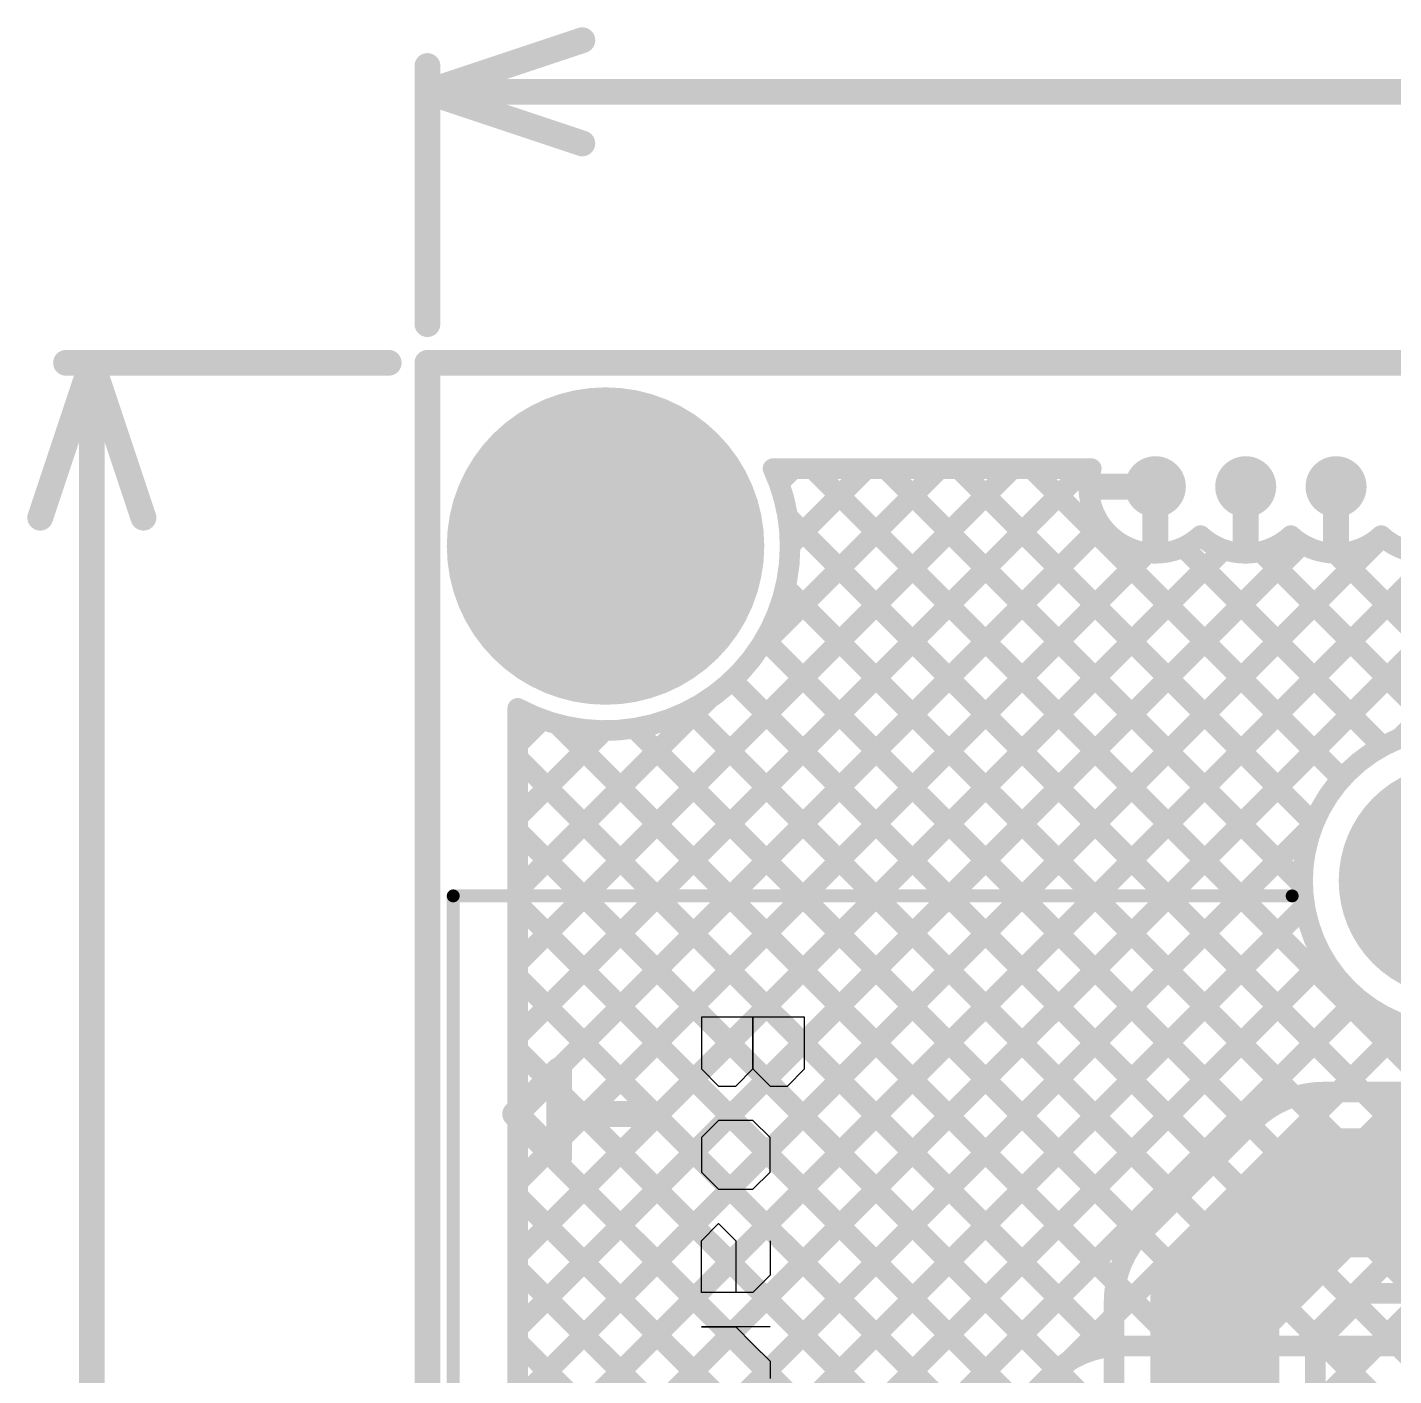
# Model space of a CAD drawing. Header units: millimetres. Extents: x 0.84 to 4.46, y 0.99 to 2.92.
# Drawn here: x 0.845 to 1.374, y 2.403 to 2.925 of the extents above; entities that cross this region are included whole.
import ezdxf

# ---------------------------------------------------------------- set-up
doc = ezdxf.new("R2010")
doc.units = ezdxf.units.MM
doc.header["$MEASUREMENT"] = 0
for name, color, linetype in [('BottomLayer', 5, 'Continuous'), ('BottomSolder', 6, 'Continuous'), ('Mechanical1', 6, 'Continuous'), ('Mechanical2', 216, 'Continuous'), ('MultiLayer', 9, 'Continuous'), ('PadHoleLayer', 156, 'Continuous'), ('TopLayer', 1, 'Continuous'), ('TopOverlay', 2, 'Continuous'), ('TopSolder', 216, 'Continuous'), ('ViaHoleLayer', 16, 'Continuous')]:
    doc.layers.add(name, color=color, linetype=linetype)

# ---------------------------------------------------------------- blocks, each defined once
blk = doc.blocks.new('292303_1_51')
at = {"layer": 'PadHoleLayer', "const_width": 0.04528}
blk.add_lwpolyline([(-0.1435, -0.10669, 1), (-0.09823, -0.10669, 1)], format="xyb", close=True, dxfattribs=at)
at = {"layer": 'TopOverlay'}
for p, q in [((-0.068, -0.35889), (-0.068, -0.39888)), ((-0.04801, -0.35889), (-0.068, -0.35889)), ((-0.04134, -0.36556), (-0.04801, -0.35889)), ((-0.04134, -0.37222), (-0.04134, -0.36556)), ((-0.04801, -0.37889), (-0.04134, -0.37222)), ((-0.02135, -0.37222), (-0.02801, -0.37889)), ((-0.00802, -0.37222), (-0.02135, -0.37222)), ((-0.00135, -0.37889), (-0.00802, -0.37222)), ((0.01864, -0.37222), (0.03197, -0.37222)), ((0.03197, -0.37222), (0.03863, -0.37889)), ((0.05196, -0.37222), (0.05196, -0.39888)), ((0.05863, -0.37889), (0.06529, -0.37222)), ((0.06529, -0.37222), (0.07195, -0.37222)), ((-0.04801, -0.37889), (-0.068, -0.37889)), ((-0.068, -0.37889), (-0.04801, -0.37889)), ((-0.04134, -0.38555), (-0.04801, -0.37889)), ((-0.02801, -0.37889), (-0.02801, -0.39222)), ((-0.00135, -0.39222), (-0.00135, -0.37889)), ((0.03863, -0.37889), (0.03863, -0.39888)), ((0.05196, -0.38555), (0.05863, -0.37889)), ((-0.04134, -0.39222), (-0.04134, -0.38555)), ((0.01197, -0.39222), (0.01864, -0.38555)), ((0.01864, -0.38555), (0.03863, -0.38555)), ((0.05196, -0.39888), (0.05196, -0.38555)), ((-0.04801, -0.39888), (-0.04134, -0.39222)), ((-0.02801, -0.39222), (-0.02135, -0.39888)), ((-0.00802, -0.39888), (-0.00135, -0.39222)), ((0.01864, -0.39888), (0.01197, -0.39222)), ((-0.068, -0.39888), (-0.04801, -0.39888)), ((-0.02135, -0.39888), (-0.00802, -0.39888)), ((0.03863, -0.39888), (0.01864, -0.39888))]:
    blk.add_line(p, q, dxfattribs=at)
for points, const_width in [([(-0.115, -0.495), (-0.115, -0.17)], 0.005), ([(-0.0305, -0.454), (-0.0305, -0.424)], 0.01), ([(-0.0305, -0.471), (-0.0475, -0.454)], 0.01), ([(-0.0305, -0.454), (-0.0475, -0.454)], 0.01), ([(-0.0135, -0.454), (-0.0305, -0.454)], 0.01), ([(-0.0305, -0.471), (-0.0145, -0.455)], 0.01), ([(0.395, -0.495), (-0.115, -0.495)], 0.005)]:
    blk.add_lwpolyline(points, dxfattribs=dict(at, const_width=const_width))
for points, const_width in [([(-0.11625, -0.17, 1), (-0.11375, -0.17, 1)], 0.0025), ([(-0.033, -0.424, 1), (-0.028, -0.424, 1)], 0.005), ([(-0.05, -0.454, 1), (-0.045, -0.454, 1)], 0.005), ([(-0.05, -0.454, 1), (-0.045, -0.454, 1)], 0.005), ([(-0.033, -0.454, 1), (-0.028, -0.454, 1)], 0.005), ([(-0.033, -0.454, 1), (-0.028, -0.454, 1)], 0.005), ([(-0.033, -0.454, 1), (-0.028, -0.454, 1)], 0.005), ([(-0.016, -0.454, 1), (-0.011, -0.454, 1)], 0.005), ([(-0.017, -0.455, 1), (-0.012, -0.455, 1)], 0.005), ([(-0.033, -0.471, 1), (-0.028, -0.471, 1)], 0.005), ([(-0.033, -0.471, 1), (-0.028, -0.471, 1)], 0.005), ([(-0.11625, -0.495, 1), (-0.11375, -0.495, 1)], 0.0025), ([(-0.11625, -0.495, 1), (-0.11375, -0.495, 1)], 0.0025)]:
    blk.add_lwpolyline(points, format="xyb", close=True, dxfattribs=dict(at, const_width=const_width))

msp = doc.modelspace()

# ---------------------------------------------------------------- linework, layer by layer
at = {"layer": 'BottomLayer'}
for points, const_width in [([(1.04025, 2.724, 1), (1.09775, 2.724, 1)], 0.0575), ([(1.1319, 2.754, 1), (1.1359, 2.754, 1)], 0.004), ([(1.1319, 2.754, 1), (1.1359, 2.754, 1)], 0.004), ([(1.13979, 2.754, 1), (1.14379, 2.754, 1)], 0.004), ([(1.14723, 2.754, 1), (1.15123, 2.754, 1)], 0.004), ([(1.16808, 2.754, 1), (1.17208, 2.754, 1)], 0.004), ([(1.17552, 2.754, 1), (1.17952, 2.754, 1)], 0.004), ([(1.19636, 2.754, 1), (1.20036, 2.754, 1)], 0.004), ([(1.2038, 2.754, 1), (1.2078, 2.754, 1)], 0.004), ([(1.22465, 2.754, 1), (1.22865, 2.754, 1)], 0.004), ([(1.23208, 2.754, 1), (1.23608, 2.754, 1)], 0.004), ([(1.25293, 2.754, 1), (1.25693, 2.754, 1)], 0.004), ([(1.25516, 2.754, 1), (1.25916, 2.754, 1)], 0.004), ([(1.25516, 2.754, 1), (1.25916, 2.754, 1)], 0.004), ([(1.27609, 2.747, 1), (1.28791, 2.747, 1)], 0.01181), ([(1.31109, 2.747, 1), (1.32291, 2.747, 1)], 0.01181), ([(1.34609, 2.747, 1), (1.35791, 2.747, 1)], 0.01181), ([(1.1342, 2.74841, 1), (1.1382, 2.74841, 1)], 0.004), ([(1.25769, 2.747, 1), (1.26269, 2.747, 1)], 0.005), ([(1.2795, 2.747, 1), (1.2845, 2.747, 1)], 0.005), ([(1.2795, 2.747, 1), (1.2845, 2.747, 1)], 0.005), ([(1.3145, 2.747, 1), (1.3195, 2.747, 1)], 0.005), ([(1.3495, 2.747, 1), (1.3545, 2.747, 1)], 0.005), ([(1.13759, 2.73535, 1), (1.14159, 2.73535, 1)], 0.004), ([(1.25909, 2.73187, 1), (1.26309, 2.73187, 1)], 0.004), ([(1.2975, 2.72803, 1), (1.3015, 2.72803, 1)], 0.004), ([(1.2975, 2.72803, 1), (1.3015, 2.72803, 1)], 0.004), ([(1.3325, 2.72803, 1), (1.3365, 2.72803, 1)], 0.004), ([(1.3325, 2.72803, 1), (1.3365, 2.72803, 1)], 0.004), ([(1.3675, 2.72803, 1), (1.3715, 2.72803, 1)], 0.004), ([(1.3675, 2.72803, 1), (1.3715, 2.72803, 1)], 0.004), ([(1.36796, 2.72761, 1), (1.37196, 2.72761, 1)], 0.004), ([(1.1385, 2.72442, 1), (1.1425, 2.72442, 1)], 0.004), ([(1.1385, 2.724, 1), (1.1425, 2.724, 1)], 0.004), ([(1.1385, 2.724, 1), (1.1425, 2.724, 1)], 0.004), ([(1.2795, 2.72519, 1), (1.2845, 2.72519, 1)], 0.005), ([(1.29081, 2.72356, 1), (1.29481, 2.72356, 1)], 0.004), ([(1.30644, 2.72265, 1), (1.31044, 2.72265, 1)], 0.004), ([(1.3145, 2.72519, 1), (1.3195, 2.72519, 1)], 0.005), ([(1.33686, 2.72479, 1), (1.34086, 2.72479, 1)], 0.004), ([(1.3495, 2.72519, 1), (1.3545, 2.72519, 1)], 0.005), ([(1.27688, 2.72138, 1), (1.28088, 2.72138, 1)], 0.004), ([(1.3208, 2.72185, 1), (1.3248, 2.72185, 1)], 0.004), ([(1.34975, 2.72119, 1), (1.35375, 2.72119, 1)], 0.004), ([(1.13668, 2.70798, 1), (1.14068, 2.70798, 1)], 0.004), ([(1.12863, 2.68775, 1), (1.13263, 2.68775, 1)], 0.004), ([(1.12605, 2.68369, 1), (1.13005, 2.68369, 1)], 0.004), ([(1.11608, 2.67201, 1), (1.12008, 2.67201, 1)], 0.004), ([(1.10731, 2.66495, 1), (1.11131, 2.66495, 1)], 0.004), ([(1.033, 2.6611, 1), (1.037, 2.6611, 1)], 0.004), ([(1.033, 2.6611, 1), (1.037, 2.6611, 1)], 0.004), ([(1.0995, 2.66031, 1), (1.1035, 2.66031, 1)], 0.004), ([(1.04259, 2.6568, 1), (1.04659, 2.6568, 1)], 0.004), ([(1.04823, 2.65501, 1), (1.05223, 2.65501, 1)], 0.004), ([(1.07815, 2.65337, 1), (1.08215, 2.65337, 1)], 0.004), ([(1.45758, 2.59429, 1), (1.33903, 2.59429, 1)], 0.008), ([(1.06658, 2.6525, 1), (1.07058, 2.6525, 1)], 0.004), ([(1.37469, 2.64949, 1), (1.37869, 2.64949, 1)], 0.004), ([(1.033, 2.64721, 1), (1.037, 2.64721, 1)], 0.004), ([(1.368, 2.64637, 1), (1.372, 2.64637, 1)], 0.004), ([(1.033, 2.64196, 1), (1.037, 2.64196, 1)], 0.004), ([(1.3522, 2.63389, 1), (1.3562, 2.63389, 1)], 0.004), ([(1.033, 2.61892, 1), (1.037, 2.61892, 1)], 0.004), ([(1.34134, 2.61646, 1), (1.34534, 2.61646, 1)], 0.004), ([(1.033, 2.61367, 1), (1.037, 2.61367, 1)], 0.004), ([(1.34111, 2.61591, 1), (1.34511, 2.61591, 1)], 0.004), ([(1.033, 2.59064, 1), (1.037, 2.59064, 1)], 0.004), ([(1.33703, 2.59429, 1), (1.34103, 2.59429, 1)], 0.004), ([(1.33706, 2.59246, 1), (1.34106, 2.59246, 1)], 0.004), ([(1.033, 2.58539, 1), (1.037, 2.58539, 1)], 0.004), ([(1.33787, 2.58438, 1), (1.34187, 2.58438, 1)], 0.004), ([(1.34551, 2.56374, 1), (1.34951, 2.56374, 1)], 0.004), ([(1.033, 2.56235, 1), (1.037, 2.56235, 1)], 0.004), ([(1.033, 2.5571, 1), (1.037, 2.5571, 1)], 0.004), ([(1.35861, 2.54855, 1), (1.36261, 2.54855, 1)], 0.004), ([(1.033, 2.53407, 1), (1.037, 2.53407, 1)], 0.004), ([(1.033, 2.52882, 1), (1.037, 2.52882, 1)], 0.004), ([(1.033, 2.50578, 1), (1.037, 2.50578, 1)], 0.004), ([(1.033, 2.50054, 1), (1.037, 2.50054, 1)], 0.004), ([(1.033, 2.4775, 1), (1.037, 2.4775, 1)], 0.004), ([(1.033, 2.47225, 1), (1.037, 2.47225, 1)], 0.004), ([(1.033, 2.44922, 1), (1.037, 2.44922, 1)], 0.004), ([(1.033, 2.44397, 1), (1.037, 2.44397, 1)], 0.004), ([(1.033, 2.42093, 1), (1.037, 2.42093, 1)], 0.004), ([(1.033, 2.41568, 1), (1.037, 2.41568, 1)], 0.004), ([(1.26137, 2.41359, 1), (1.26537, 2.41359, 1)], 0.004), ([(1.267, 2.414, 1), (1.271, 2.414, 1)], 0.004), ([(1.267, 2.414, 1), (1.271, 2.414, 1)], 0.004), ([(1.267, 2.414, 1), (1.271, 2.414, 1)], 0.004), ([(1.28063, 2.414, 1), (1.28463, 2.414, 1)], 0.004), ([(1.28924, 2.414, 1), (1.29324, 2.414, 1)], 0.004), ([(1.30891, 2.414, 1), (1.31291, 2.414, 1)], 0.004), ([(1.31753, 2.414, 1), (1.32153, 2.414, 1)], 0.004), ([(1.3372, 2.414, 1), (1.3412, 2.414, 1)], 0.004), ([(1.34581, 2.414, 1), (1.34981, 2.414, 1)], 0.004), ([(1.36548, 2.414, 1), (1.36948, 2.414, 1)], 0.004), ([(1.37409, 2.414, 1), (1.37809, 2.414, 1)], 0.004), ([(1.24186, 2.40481, 1), (1.24586, 2.40481, 1)], 0.004), ([(1.24656, 2.40821, 1), (1.25056, 2.40821, 1)], 0.004), ([(1.23942, 2.40258, 1), (1.24342, 2.40258, 1)], 0.004), ([(1.23942, 2.40258, 1), (1.24342, 2.40258, 1)], 0.004), ([(1.23942, 2.40258, 1), (1.24342, 2.40258, 1)], 0.004)]:
    msp.add_lwpolyline(points, format="xyb", close=True, dxfattribs=dict(at, const_width=const_width))
for points, const_width in [([(1.035, 2.56235), (1.22665, 2.754)], 0.008), ([(1.035, 2.53407), (1.25493, 2.754)], 0.008), ([(1.035, 2.33608), (1.45292, 2.754)], 0.008), ([(1.12805, 2.68369), (1.19836, 2.754)], 0.008), ([(1.1339, 2.754), (1.25716, 2.754)], 0.008), ([(1.1362, 2.74841), (1.14179, 2.754)], 0.008), ([(1.1405, 2.72442), (1.17008, 2.754)], 0.008), ([(1.14923, 2.754), (1.461, 2.44223)], 0.008), ([(1.17752, 2.754), (1.33906, 2.59246)], 0.008), ([(1.2058, 2.754), (1.34334, 2.61646)], 0.008), ([(1.23408, 2.754), (1.3542, 2.63389)], 0.008), ([(1.31091, 2.414), (1.65091, 2.754)], 0.008), ([(1.3392, 2.414), (1.6792, 2.754)], 0.008), ([(1.37669, 2.64949), (1.48121, 2.754)], 0.008), ([(1.26019, 2.747), (1.282, 2.747)], 0.01), ([(1.282, 2.72519), (1.282, 2.747)], 0.01), ([(1.317, 2.72519), (1.317, 2.747)], 0.01), ([(1.352, 2.72519), (1.352, 2.747)], 0.01), ([(1.13959, 2.73535), (1.46095, 2.414)], 0.008), ([(1.035, 2.50578), (1.26109, 2.73187)], 0.008), ([(1.035, 2.39265), (1.36996, 2.72761)], 0.008), ([(1.035, 2.42093), (1.33886, 2.72479)], 0.008), ([(1.035, 2.44922), (1.30844, 2.72265)], 0.008), ([(1.29281, 2.72356), (1.37, 2.64637)], 0.008), ([(1.035, 2.36436), (1.3924, 2.72176)], 0.008), ([(1.035, 2.4775), (1.27888, 2.72138)], 0.008), ([(1.3228, 2.72185), (1.39148, 2.65317)], 0.008), ([(1.35175, 2.72119), (1.42651, 2.64643)], 0.008), ([(1.13868, 2.70798), (1.43266, 2.414)], 0.008), ([(1.13063, 2.68775), (1.40438, 2.414)], 0.008), ([(1.11808, 2.67201), (1.37609, 2.414)], 0.008), ([(1.035, 2.59064), (1.10931, 2.66495)], 0.008), ([(1.035, 1.463), (1.035, 2.6611)], 0.008), ([(1.1015, 2.66031), (1.34781, 2.414)], 0.008), ([(1.035, 2.64721), (1.04459, 2.6568)], 0.008), ([(1.05023, 2.65501), (1.29124, 2.414)], 0.008), ([(1.08015, 2.65337), (1.31953, 2.414)], 0.008), ([(1.035, 2.61892), (1.06858, 2.6525)], 0.008), ([(1.035, 2.64196), (1.26337, 2.41359)], 0.008), ([(1.035, 2.30779), (1.34311, 2.61591)], 0.008), ([(1.035, 2.61367), (1.24386, 2.40481)], 0.008), ([(1.035, 2.58539), (1.22962, 2.39077)], 0.008), ([(1.035, 2.27951), (1.33987, 2.58438)], 0.008), ([(1.035, 2.25122), (1.34751, 2.56374)], 0.008), ([(1.035, 2.5571), (1.21547, 2.37663)], 0.008), ([(1.035, 2.22294), (1.36061, 2.54855)], 0.008), ([(1.24856, 2.40821), (1.3787, 2.53835)], 0.008), ([(1.28263, 2.414), (1.40391, 2.53528)], 0.008), ([(1.035, 2.52882), (1.20141, 2.36241)], 0.008), ([(1.36748, 2.414), (1.461, 2.50752)], 0.008), ([(1.035, 2.50054), (1.19247, 2.34306)], 0.008), ([(1.035, 2.47225), (1.192, 2.31525)], 0.008), ([(1.035, 2.44397), (1.192, 2.28697)], 0.008), ([(1.035, 2.41568), (1.192, 2.25868)], 0.008), ([(1.269, 2.414), (1.48463, 2.414)], 0.008), ([(1.20342, 2.36458), (1.24142, 2.40258)], 0.008)]:
    msp.add_lwpolyline(points, dxfattribs=dict(at, const_width=const_width))
at = {"layer": 'BottomLayer', "const_width": 0.008}
for points in [[(1.1339, 2.754, -0.10867), (1.1405, 2.724)], [(1.2995, 2.72803, -0.756456), (1.25716, 2.754)], [(1.41281, 2.747, -0.653684), (1.3695, 2.72803)], [(1.3345, 2.72803, -0.390768), (1.2995, 2.72803)], [(1.3695, 2.72803, -0.390768), (1.3345, 2.72803)], [(1.1405, 2.724, -0.568042), (1.035, 2.6611)], [(1.24142, 2.40258, -0.198912), (1.269, 2.414)], [(1.24142, 2.40258, -0.198912), (1.269, 2.414)]]:
    msp.add_lwpolyline(points, format="xyb", dxfattribs=at)
at = {"layer": 'BottomSolder', "const_width": 0.0615}
msp.add_lwpolyline([(1.03825, 2.724, 1), (1.09975, 2.724, 1)], format="xyb", close=True, dxfattribs=at)
at = {"layer": 'Mechanical1', "const_width": 0.01}
for points in [[(1, 2.9), (1.06, 2.92)], [(1, 2.81), (1, 2.91)], [(1, 2.9), (1.06, 2.88)], [(1, 2.9), (2.42309, 2.9)], [(0.85, 2.735), (0.87, 2.795)], [(0.86, 2.795), (0.985, 2.795)], [(0.87, 2.795), (0.89, 2.735)], [(0.87, 2.16491), (0.87, 2.795)]]:
    msp.add_lwpolyline(points, dxfattribs=at)
at = {"layer": 'Mechanical1', "const_width": 0.005}
for points in [[(1.0575, 2.92, 1), (1.0625, 2.92, 1)], [(0.9975, 2.91, 1), (1.0025, 2.91, 1)], [(0.9975, 2.9, 1), (1.0025, 2.9, 1)], [(0.9975, 2.9, 1), (1.0025, 2.9, 1)], [(0.9975, 2.9, 1), (1.0025, 2.9, 1)], [(1.0575, 2.88, 1), (1.0625, 2.88, 1)], [(0.9975, 2.81, 1), (1.0025, 2.81, 1)], [(0.8575, 2.795, 1), (0.8625, 2.795, 1)], [(0.8675, 2.795, 1), (0.8725, 2.795, 1)], [(0.8675, 2.795, 1), (0.8725, 2.795, 1)], [(0.8675, 2.795, 1), (0.8725, 2.795, 1)], [(0.9825, 2.795, 1), (0.9875, 2.795, 1)], [(0.8475, 2.735, 1), (0.8525, 2.735, 1)], [(0.8875, 2.735, 1), (0.8925, 2.735, 1)]]:
    msp.add_lwpolyline(points, format="xyb", close=True, dxfattribs=at)
at = {"layer": 'Mechanical2', "const_width": 0.01}
for points in [[(1, 2.345), (1, 2.795)], [(1, 2.795), (4.45, 2.795)]]:
    msp.add_lwpolyline(points, dxfattribs=at)
at = {"layer": 'Mechanical2', "const_width": 0.005}
msp.add_lwpolyline([(0.9975, 2.795, 1), (1.0025, 2.795, 1)], format="xyb", close=True, dxfattribs=at)
msp.add_lwpolyline([(0.9975, 2.795, 1), (1.0025, 2.795, 1)], format="xyb", close=True, dxfattribs=at)
at = {"layer": 'MultiLayer'}
for points, const_width in [([(1.04025, 2.724, 1), (1.09775, 2.724, 1)], 0.0575), ([(1.27609, 2.747, 1), (1.28791, 2.747, 1)], 0.01181), ([(1.31109, 2.747, 1), (1.32291, 2.747, 1)], 0.01181), ([(1.34609, 2.747, 1), (1.35791, 2.747, 1)], 0.01181)]:
    msp.add_lwpolyline(points, format="xyb", close=True, dxfattribs=dict(at, const_width=const_width))
at = {"layer": 'PadHoleLayer', "const_width": 0.01375}
msp.add_lwpolyline([(1.08963, 2.74713), (1.08963, 2.70087), (1.04838, 2.70087), (1.04838, 2.74713)], close=True, dxfattribs=at)
at = {"layer": 'TopLayer'}
for points, const_width in [([(1.04025, 2.724, 1), (1.09775, 2.724, 1)], 0.0575), ([(1.1319, 2.754, 1), (1.1359, 2.754, 1)], 0.004), ([(1.1319, 2.754, 1), (1.1359, 2.754, 1)], 0.004), ([(1.13979, 2.754, 1), (1.14379, 2.754, 1)], 0.004), ([(1.14723, 2.754, 1), (1.15123, 2.754, 1)], 0.004), ([(1.16808, 2.754, 1), (1.17208, 2.754, 1)], 0.004), ([(1.17552, 2.754, 1), (1.17952, 2.754, 1)], 0.004), ([(1.19636, 2.754, 1), (1.20036, 2.754, 1)], 0.004), ([(1.2038, 2.754, 1), (1.2078, 2.754, 1)], 0.004), ([(1.22465, 2.754, 1), (1.22865, 2.754, 1)], 0.004), ([(1.23208, 2.754, 1), (1.23608, 2.754, 1)], 0.004), ([(1.25293, 2.754, 1), (1.25693, 2.754, 1)], 0.004), ([(1.25516, 2.754, 1), (1.25916, 2.754, 1)], 0.004), ([(1.25516, 2.754, 1), (1.25916, 2.754, 1)], 0.004), ([(1.27609, 2.747, 1), (1.28791, 2.747, 1)], 0.01181), ([(1.31109, 2.747, 1), (1.32291, 2.747, 1)], 0.01181), ([(1.34609, 2.747, 1), (1.35791, 2.747, 1)], 0.01181), ([(1.1342, 2.74841, 1), (1.1382, 2.74841, 1)], 0.004), ([(1.25769, 2.747, 1), (1.26269, 2.747, 1)], 0.005), ([(1.2795, 2.747, 1), (1.2845, 2.747, 1)], 0.005), ([(1.2795, 2.747, 1), (1.2845, 2.747, 1)], 0.005), ([(1.3145, 2.747, 1), (1.3195, 2.747, 1)], 0.005), ([(1.3495, 2.747, 1), (1.3545, 2.747, 1)], 0.005), ([(1.13759, 2.73535, 1), (1.14159, 2.73535, 1)], 0.004), ([(1.25909, 2.73187, 1), (1.26309, 2.73187, 1)], 0.004), ([(1.2975, 2.72803, 1), (1.3015, 2.72803, 1)], 0.004), ([(1.2975, 2.72803, 1), (1.3015, 2.72803, 1)], 0.004), ([(1.3325, 2.72803, 1), (1.3365, 2.72803, 1)], 0.004), ([(1.3325, 2.72803, 1), (1.3365, 2.72803, 1)], 0.004), ([(1.3675, 2.72803, 1), (1.3715, 2.72803, 1)], 0.004), ([(1.3675, 2.72803, 1), (1.3715, 2.72803, 1)], 0.004), ([(1.36796, 2.72761, 1), (1.37196, 2.72761, 1)], 0.004), ([(1.1385, 2.72442, 1), (1.1425, 2.72442, 1)], 0.004), ([(1.1385, 2.724, 1), (1.1425, 2.724, 1)], 0.004), ([(1.1385, 2.724, 1), (1.1425, 2.724, 1)], 0.004), ([(1.2795, 2.72519, 1), (1.2845, 2.72519, 1)], 0.005), ([(1.29081, 2.72356, 1), (1.29481, 2.72356, 1)], 0.004), ([(1.30644, 2.72265, 1), (1.31044, 2.72265, 1)], 0.004), ([(1.3145, 2.72519, 1), (1.3195, 2.72519, 1)], 0.005), ([(1.33686, 2.72479, 1), (1.34086, 2.72479, 1)], 0.004), ([(1.3495, 2.72519, 1), (1.3545, 2.72519, 1)], 0.005), ([(1.27688, 2.72138, 1), (1.28088, 2.72138, 1)], 0.004), ([(1.3208, 2.72185, 1), (1.3248, 2.72185, 1)], 0.004), ([(1.34975, 2.72119, 1), (1.35375, 2.72119, 1)], 0.004), ([(1.13668, 2.70798, 1), (1.14068, 2.70798, 1)], 0.004), ([(1.12863, 2.68775, 1), (1.13263, 2.68775, 1)], 0.004), ([(1.12605, 2.68369, 1), (1.13005, 2.68369, 1)], 0.004), ([(1.11608, 2.67201, 1), (1.12008, 2.67201, 1)], 0.004), ([(1.10731, 2.66495, 1), (1.11131, 2.66495, 1)], 0.004), ([(1.033, 2.6611, 1), (1.037, 2.6611, 1)], 0.004), ([(1.033, 2.6611, 1), (1.037, 2.6611, 1)], 0.004), ([(1.0995, 2.66031, 1), (1.1035, 2.66031, 1)], 0.004), ([(1.04259, 2.6568, 1), (1.04659, 2.6568, 1)], 0.004), ([(1.04823, 2.65501, 1), (1.05223, 2.65501, 1)], 0.004), ([(1.07815, 2.65337, 1), (1.08215, 2.65337, 1)], 0.004), ([(1.45758, 2.59429, 1), (1.33903, 2.59429, 1)], 0.008), ([(1.06658, 2.6525, 1), (1.07058, 2.6525, 1)], 0.004), ([(1.37469, 2.64949, 1), (1.37869, 2.64949, 1)], 0.004), ([(1.033, 2.64721, 1), (1.037, 2.64721, 1)], 0.004), ([(1.368, 2.64637, 1), (1.372, 2.64637, 1)], 0.004), ([(1.033, 2.64196, 1), (1.037, 2.64196, 1)], 0.004), ([(1.3522, 2.63389, 1), (1.3562, 2.63389, 1)], 0.004), ([(1.033, 2.61892, 1), (1.037, 2.61892, 1)], 0.004), ([(1.34134, 2.61646, 1), (1.34534, 2.61646, 1)], 0.004), ([(1.033, 2.61367, 1), (1.037, 2.61367, 1)], 0.004), ([(1.34111, 2.61591, 1), (1.34511, 2.61591, 1)], 0.004), ([(1.033, 2.59064, 1), (1.037, 2.59064, 1)], 0.004), ([(1.33703, 2.59429, 1), (1.34103, 2.59429, 1)], 0.004), ([(1.33706, 2.59246, 1), (1.34106, 2.59246, 1)], 0.004), ([(1.033, 2.58539, 1), (1.037, 2.58539, 1)], 0.004), ([(1.33787, 2.58438, 1), (1.34187, 2.58438, 1)], 0.004), ([(1.34551, 2.56374, 1), (1.34951, 2.56374, 1)], 0.004), ([(1.033, 2.56235, 1), (1.037, 2.56235, 1)], 0.004), ([(1.033, 2.5571, 1), (1.037, 2.5571, 1)], 0.004), ([(1.35861, 2.54855, 1), (1.36261, 2.54855, 1)], 0.004), ([(1.033, 2.53407, 1), (1.037, 2.53407, 1)], 0.004), ([(1.033, 2.52882, 1), (1.037, 2.52882, 1)], 0.004), ([(1.33396, 2.5107, 1), (1.33796, 2.5107, 1)], 0.004), ([(1.34543, 2.51243, 1), (1.34943, 2.51243, 1)], 0.004), ([(1.34543, 2.51243, 1), (1.34943, 2.51243, 1)], 0.004), ([(1.34543, 2.51243, 1), (1.34943, 2.51243, 1)], 0.004), ([(1.35077, 2.51243, 1), (1.35477, 2.51243, 1)], 0.004), ([(1.36052, 2.51243, 1), (1.36452, 2.51243, 1)], 0.004), ([(1.033, 2.50578, 1), (1.037, 2.50578, 1)], 0.004), ([(1.033, 2.50054, 1), (1.037, 2.50054, 1)], 0.004), ([(1.31661, 2.49977, 1), (1.32061, 2.49977, 1)], 0.004), ([(1.31785, 2.501, 1), (1.32185, 2.501, 1)], 0.004), ([(1.31785, 2.501, 1), (1.32185, 2.501, 1)], 0.004), ([(1.31785, 2.501, 1), (1.32185, 2.501, 1)], 0.004), ([(1.33493, 2.47343, 1), (1.35993, 2.47343, 1)], 0.025), ([(1.33493, 2.47343, 1), (1.35993, 2.47343, 1)], 0.025), ([(1.30247, 2.48562, 1), (1.30647, 2.48562, 1)], 0.004), ([(1.033, 2.4775, 1), (1.037, 2.4775, 1)], 0.004), ([(1.033, 2.47225, 1), (1.037, 2.47225, 1)], 0.004), ([(1.28833, 2.47148, 1), (1.29233, 2.47148, 1)], 0.004), ([(1.27542, 2.45858, 1), (1.27942, 2.45858, 1)], 0.004), ([(1.27542, 2.45858, 1), (1.27942, 2.45858, 1)], 0.004), ([(1.27542, 2.45858, 1), (1.27942, 2.45858, 1)], 0.004), ([(1.27421, 2.45731, 1), (1.27821, 2.45731, 1)], 0.004), ([(1.033, 2.44922, 1), (1.037, 2.44922, 1)], 0.004), ([(1.2925, 2.431, 1), (1.3175, 2.431, 1)], 0.025), ([(1.2925, 2.431, 1), (1.3175, 2.431, 1)], 0.025), ([(1.033, 2.44397, 1), (1.037, 2.44397, 1)], 0.004), ([(1.26473, 2.43851, 1), (1.26873, 2.43851, 1)], 0.004), ([(1.264, 2.431, 1), (1.268, 2.431, 1)], 0.004), ([(1.264, 2.431, 1), (1.268, 2.431, 1)], 0.004), ([(1.264, 2.431, 1), (1.268, 2.431, 1)], 0.004), ([(1.36158, 2.43443, 1), (1.36558, 2.43443, 1)], 0.004), ([(1.36158, 2.43443, 1), (1.36558, 2.43443, 1)], 0.004), ([(1.264, 2.42566, 1), (1.268, 2.42566, 1)], 0.004), ([(1.35762, 2.43047, 1), (1.36162, 2.43047, 1)], 0.004), ([(1.033, 2.42093, 1), (1.037, 2.42093, 1)], 0.004), ([(1.033, 2.41568, 1), (1.037, 2.41568, 1)], 0.004), ([(1.34348, 2.41633, 1), (1.34748, 2.41633, 1)], 0.004), ([(1.264, 2.41096, 1), (1.268, 2.41096, 1)], 0.004), ([(1.342, 2.41485, 1), (1.346, 2.41485, 1)], 0.004), ([(1.342, 2.41485, 1), (1.346, 2.41485, 1)], 0.004)]:
    msp.add_lwpolyline(points, format="xyb", close=True, dxfattribs=dict(at, const_width=const_width))
for points, const_width in [([(1.035, 2.53407), (1.25493, 2.754)], 0.008), ([(1.035, 2.56235), (1.22665, 2.754)], 0.008), ([(1.035, 2.33608), (1.45292, 2.754)], 0.008), ([(1.12805, 2.68369), (1.19836, 2.754)], 0.008), ([(1.1339, 2.754), (1.25716, 2.754)], 0.008), ([(1.1362, 2.74841), (1.14179, 2.754)], 0.008), ([(1.1405, 2.72442), (1.17008, 2.754)], 0.008), ([(1.14923, 2.754), (1.39081, 2.51243)], 0.008), ([(1.17752, 2.754), (1.33906, 2.59246)], 0.008), ([(1.2058, 2.754), (1.34334, 2.61646)], 0.008), ([(1.23408, 2.754), (1.3542, 2.63389)], 0.008), ([(1.37669, 2.64949), (1.48121, 2.754)], 0.008), ([(1.26019, 2.747), (1.282, 2.747)], 0.01), ([(1.282, 2.72519), (1.282, 2.747)], 0.01), ([(1.317, 2.72519), (1.317, 2.747)], 0.01), ([(1.352, 2.72519), (1.352, 2.747)], 0.01), ([(1.13959, 2.73535), (1.36252, 2.51243)], 0.008), ([(1.035, 2.50578), (1.26109, 2.73187)], 0.008), ([(1.035, 2.39265), (1.36996, 2.72761)], 0.008), ([(1.035, 2.42093), (1.33886, 2.72479)], 0.008), ([(1.035, 2.44922), (1.30844, 2.72265)], 0.008), ([(1.29281, 2.72356), (1.37, 2.64637)], 0.008), ([(1.035, 2.36436), (1.3924, 2.72176)], 0.008), ([(1.035, 2.4775), (1.27888, 2.72138)], 0.008), ([(1.3228, 2.72185), (1.39148, 2.65317)], 0.008), ([(1.35175, 2.72119), (1.42651, 2.64643)], 0.008), ([(1.13868, 2.70798), (1.33596, 2.5107)], 0.008), ([(1.13063, 2.68775), (1.31861, 2.49977)], 0.008), ([(1.11808, 2.67201), (1.30447, 2.48562)], 0.008), ([(1.035, 2.59064), (1.10931, 2.66495)], 0.008), ([(1.035, 1.548), (1.035, 2.6611)], 0.008), ([(1.1015, 2.66031), (1.29033, 2.47148)], 0.008), ([(1.035, 2.64721), (1.04459, 2.6568)], 0.008), ([(1.05023, 2.65501), (1.26673, 2.43851)], 0.008), ([(1.08015, 2.65337), (1.27621, 2.45731)], 0.008), ([(1.035, 2.61892), (1.06858, 2.6525)], 0.008), ([(1.035, 2.64196), (1.266, 2.41096)], 0.008), ([(1.035, 2.30779), (1.34311, 2.61591)], 0.008), ([(1.035, 2.61367), (1.266, 2.38267)], 0.008), ([(1.035, 2.58539), (1.266, 2.35439)], 0.008), ([(1.035, 2.27951), (1.33987, 2.58438)], 0.008), ([(1.035, 2.25122), (1.34751, 2.56374)], 0.008), ([(1.035, 2.5571), (1.266, 2.3261)], 0.008), ([(1.035, 2.22294), (1.36061, 2.54855)], 0.008), ([(1.35277, 2.51243), (1.3787, 2.53835)], 0.008), ([(1.035, 2.52882), (1.266, 2.29782)], 0.008), ([(1.34743, 2.51243), (1.461, 2.51243)], 0.008), ([(1.035, 2.50054), (1.266, 2.26954)], 0.008), ([(1.27742, 2.45858), (1.31985, 2.501)], 0.008), ([(1.305, 2.431), (1.34743, 2.47343)], 0.05), ([(1.34743, 2.47343), (1.62543, 2.47343)], 0.05), ([(1.035, 2.47225), (1.266, 2.24125)], 0.008), ([(1.305, 1.79), (1.305, 2.431)], 0.05), ([(1.035, 2.44397), (1.266, 2.21297)], 0.008), ([(1.266, 1.79), (1.266, 2.431)], 0.008), ([(1.344, 2.39052), (1.38791, 2.43443)], 0.008), ([(1.344, 2.41485), (1.36358, 2.43443)], 0.008), ([(1.36358, 2.43443), (1.461, 2.43443)], 0.008), ([(1.035, 2.19466), (1.266, 2.42566)], 0.008), ([(1.35962, 2.43047), (1.46881, 2.32128)], 0.008), ([(1.035, 2.41568), (1.266, 2.18468)], 0.008), ([(1.34548, 2.41633), (1.46121, 2.3006)], 0.008), ([(1.344, 2.10072), (1.344, 2.41485)], 0.008)]:
    msp.add_lwpolyline(points, dxfattribs=dict(at, const_width=const_width))
at = {"layer": 'TopLayer', "const_width": 0.008}
for points in [[(1.1339, 2.754, -0.10867), (1.1405, 2.724)], [(1.2995, 2.72803, -0.756456), (1.25716, 2.754)], [(1.41281, 2.747, -0.653684), (1.3695, 2.72803)], [(1.3345, 2.72803, -0.390768), (1.2995, 2.72803)], [(1.3695, 2.72803, -0.390768), (1.3345, 2.72803)], [(1.1405, 2.724, -0.568042), (1.035, 2.6611)], [(1.31985, 2.501, -0.198912), (1.34743, 2.51243)], [(1.31985, 2.501, -0.198912), (1.34743, 2.51243)], [(1.266, 2.431, -0.198912), (1.27742, 2.45858)], [(1.266, 2.431, -0.198912), (1.27742, 2.45858)]]:
    msp.add_lwpolyline(points, format="xyb", dxfattribs=at)
at = {"layer": 'TopSolder', "const_width": 0.0615}
msp.add_lwpolyline([(1.03825, 2.724, 1), (1.09975, 2.724, 1)], format="xyb", close=True, dxfattribs=at)
at = {"layer": 'ViaHoleLayer', "const_width": 0.00591}
for points in [[(1.27905, 2.747, 1), (1.28495, 2.747, 1)], [(1.31405, 2.747, 1), (1.31995, 2.747, 1)], [(1.34905, 2.747, 1), (1.35495, 2.747, 1)]]:
    msp.add_lwpolyline(points, format="xyb", close=True, dxfattribs=at)

# ---------------------------------------------------------------- block references
at = {"rotation": 270}
msp.add_blockref('292303_1_51', (1.505, 2.47343), dxfattribs=at)

doc.saveas('drawing.dxf')
